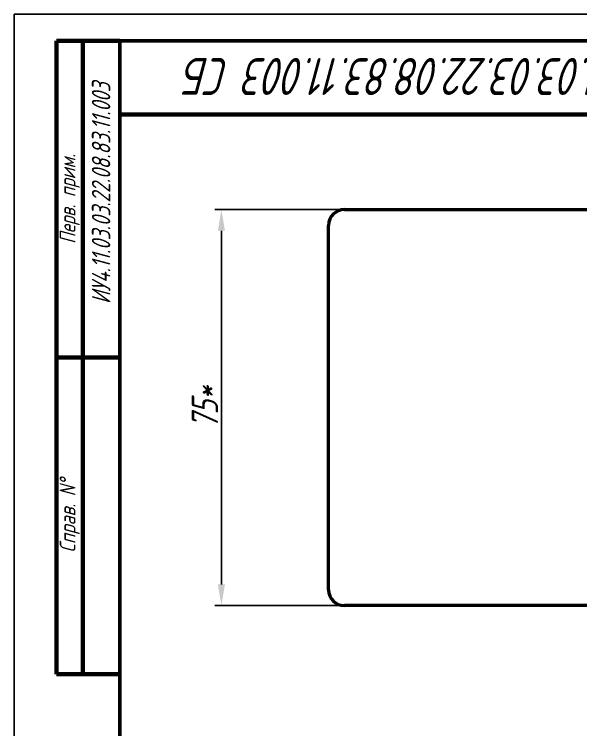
# Model space of a CAD drawing. Header units: millimetres. Extents: x 3004 to 4026, y 1209 to 1506.
# Drawn here: x 3003.8 to 3111.2, y 1370.3 to 1505.8 of the extents above; entities that cross this region are included whole.
import ezdxf

# ---------------------------------------------------------------- set-up
doc = ezdxf.new("R2010")
doc.units = ezdxf.units.MM
for name, color, linetype, lineweight in [('Format', 7, 'Continuous', 60), ('Tonk', 7, 'Continuous', 25), ('Видимый контур (ГОСТ)', 7, 'Continuous', 50)]:
    doc.layers.add(name, color=color, linetype=linetype, lineweight=lineweight)
doc.layers.add('KONTUR', color=7, linetype='Continuous')
doc.styles.get("Standard").update_dxf_attribs({"font": '', "width": 0.8, "oblique": 15})
doc.styles.get('Standard').set_extended_font_data('GOST type B')
doc.dimstyles.new('ISO-25', dxfattribs={"dimtxt": 2.5, "dimasz": 2.5, "dimexe": 1.25, "dimexo": 0.625, "dimtad": 1, "dimtxsty": 'Standard', "dimcen": 2.5, "dimadec": 0, "dimazin": 0, "dimtfac": 1, "dimtmove": 0, "dimatfit": 3, "dimfxl": 1, "dimarcsym": 0})

# ---------------------------------------------------------------- blocks, each defined once
blk = doc.blocks.new('*D19')
at = {"layer": 'Tonk', "color": 0, "lineweight": -2, "transparency": 16777216}
for p, q in [((3065.77, 1468.78), (3041.84, 1468.78)), ((3043.09, 1464.78), (3043.09, 1397.78)), ((3065.77, 1393.78), (3041.84, 1393.78))]:
    blk.add_line(p, q, dxfattribs=at)
at = {"layer": 'Tonk', "color": 0, "transparency": 16777216}
for points in [[(3042.42, 1464.78), (3043.76, 1464.78), (3043.09, 1468.78)], [(3042.42, 1397.78), (3043.76, 1397.78), (3043.09, 1393.78)]]:
    blk.add_solid(points, dxfattribs=at)
at = {"layer": 'Tonk', "color": 0, "transparency": 16777216, "insert": (3039.96, 1431.28), "char_height": 2.5, "attachment_point": 5, "rotation": 90}
blk.add_mtext('{\\H2x;75*}', dxfattribs=at)

msp = doc.modelspace()

# ---------------------------------------------------------------- linework, layer by layer
at = {"layer": 'Format', "lineweight": 70}
for p, q in [((3011.849, 1500.782), (3011.849, 1380.782)), ((3016.849, 1500.782), (3011.849, 1500.782)), ((3016.849, 1500.782), (3023.849, 1500.782)), ((3016.849, 1380.782), (3016.849, 1500.782)), ((3023.849, 1486.782), (3143.849, 1486.782)), ((3023.849, 1440.782), (3011.849, 1440.782)), ((3011.849, 1380.782), (3023.849, 1380.782))]:
    msp.add_line(p, q, dxfattribs=at)
at = {"layer": 'Format'}
for p in [(3023.849, 1253.782), (3418.849, 1500.782)]:
    msp.add_line(p, (3023.849, 1500.782), dxfattribs=at)
at = {"layer": 'KONTUR'}
for p, q in [((3003.849, 1208.782), (3003.849, 1505.782)), ((3003.849, 1505.782), (3423.849, 1505.782))]:
    msp.add_line(p, q, dxfattribs=at)
at = {"layer": 'Видимый контур (ГОСТ)'}
for p, q in [((3066.392, 1468.782), (3130.892, 1468.782)), ((3063.392, 1396.782), (3063.392, 1465.782)), ((3130.892, 1393.782), (3066.392, 1393.782))]:
    msp.add_line(p, q, dxfattribs=at)
for centre, start, end in [((3066.392, 1465.782), 90, 180), ((3066.392, 1396.782), 180, 270)]:
    msp.add_arc(centre, 3, start, end, dxfattribs=at)

# ---------------------------------------------------------------- texts
at = {"attachment_point": 5}
for s, insert, char_height, width, rotation in [('{\\C0;ИУ4.11.03.03.22.08.83.11.003 СБ}', (3084.251, 1494.011), 7, 129.41394, 180), ('{\\C0;ИУ4.11.03.03.22.08.83.11.003}', (3020.295, 1471.887), 3.5, 129.41394, 90), ('Перв. прим.', (3014.349, 1470.782), 3, 60, 90), ('{\\fISOCPEUR|b0|i0|c204|p34;Справ}. N°', (3014.349, 1410.782), 3, 60, 90)]:
    msp.add_mtext(s, dxfattribs=dict(at, insert=insert, char_height=char_height, width=width, rotation=rotation))

# ---------------------------------------------------------------- dimensions: what is measured, and where the dimension line sits
at = {"layer": 'Tonk'}
dim = msp.add_linear_dim(base=(3043.089, 1393.782), p1=(3066.392, 1468.782), p2=(3066.392, 1393.782), angle=90, text='{\\H2x;<>*}', dimstyle='ISO-25', override={"dimasz": 4}, dxfattribs=at)
dim.commit()
dim.dimension.update_dxf_attribs({"geometry": '*D19', "text_midpoint": (3039.964, 1431.282)})

doc.saveas('drawing.dxf')
